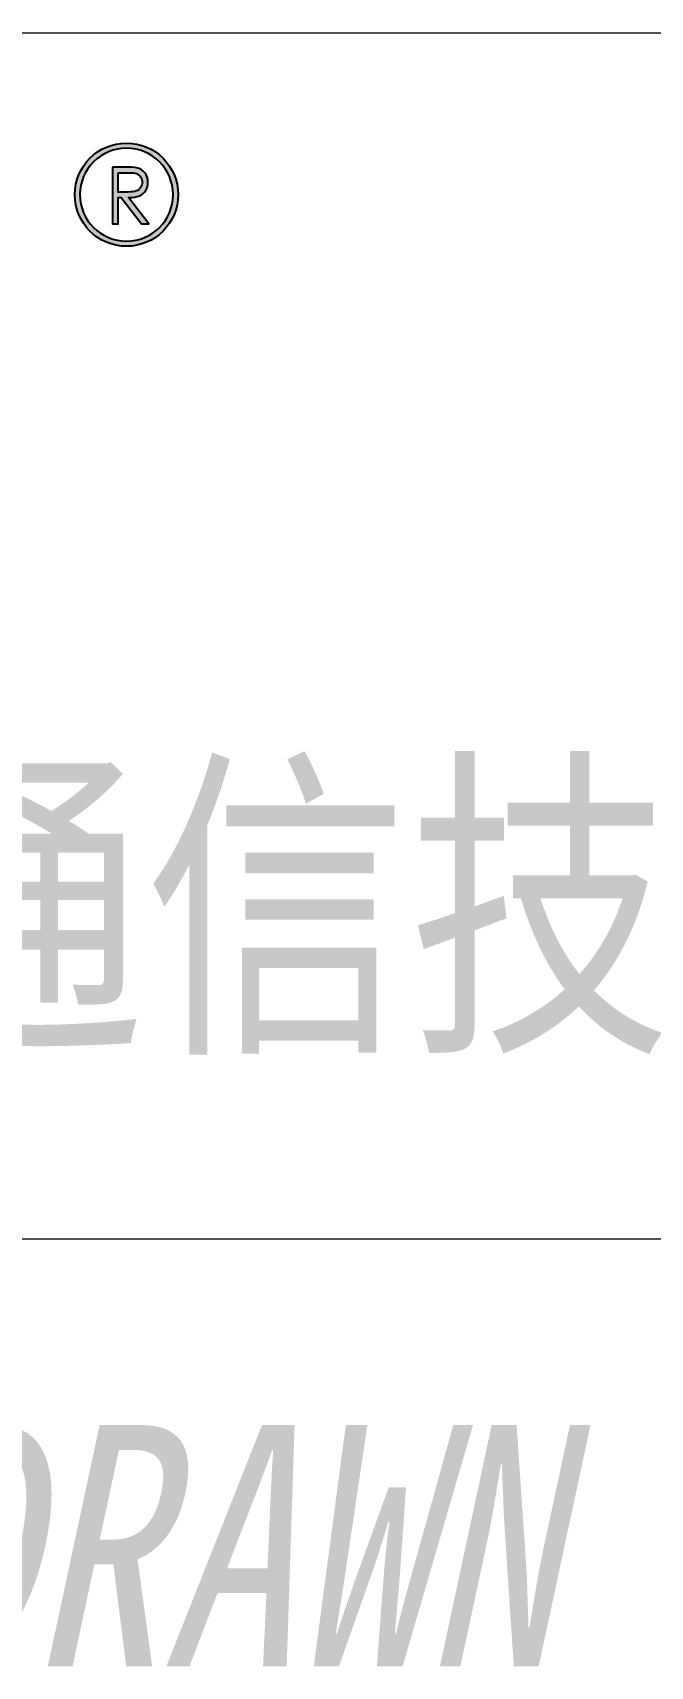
# Model space of a CAD drawing. Header units: millimetres. Extents: x 62 to 317, y 12 to 192.
# Drawn here: x 229.77 to 236.35, y 37.37 to 54.8 of the extents above; entities that cross this region are included whole.
import ezdxf

# ---------------------------------------------------------------- set-up
doc = ezdxf.new("R2010")
doc.units = ezdxf.units.MM
doc.layers.add('04 文字', color=1, linetype='Continuous')
doc.layers.add('07 图框', color=15, linetype='Continuous')
doc.styles.add('ST1', font='', dxfattribs={"width": 0.8})
doc.styles.get('ST1').set_extended_font_data('SimSun')

msp = doc.modelspace()

# ---------------------------------------------------------------- hatches: boundary and pattern name
at = {"layer": '04 文字'}
h = msp.add_hatch(color=7, dxfattribs=at)
h.dxf.hatch_style = 1
edge = h.paths.add_edge_path(flags=16)
edge.add_spline(control_points=[(230.77, 52.576), (230.496, 52.576), (230.273, 52.798), (230.273, 53.073), (230.273, 53.346), (230.496, 53.569), (230.77, 53.569), (231.043, 53.569), (231.266, 53.346), (231.266, 53.073), (231.266, 52.798), (231.043, 52.576), (230.77, 52.576)], knot_values=[0, 0, 0, 0, 1, 1, 1, 2, 2, 2, 3, 3, 3, 4, 4, 4, 4], degree=3, periodic=0)
edge = h.paths.add_edge_path()
edge.add_spline(control_points=[(230.77, 53.623), (230.465, 53.623), (230.219, 53.377), (230.219, 53.073), (230.219, 52.768), (230.465, 52.522), (230.77, 52.522), (231.074, 52.522), (231.319, 52.768), (231.319, 53.073), (231.319, 53.377), (231.074, 53.623), (230.77, 53.623)], knot_values=[0, 0, 0, 0, 1, 1, 1, 2, 2, 2, 3, 3, 3, 4, 4, 4, 4], degree=3, periodic=0)
h = msp.add_hatch(color=7, dxfattribs=at)
h.dxf.hatch_style = 1
edge = h.paths.add_edge_path(flags=16)
edge.add_spline(control_points=[(230.68, 53.307), (230.68, 53.307), (230.68, 53.101), (230.68, 53.101), (230.68, 53.101), (230.785, 53.101), (230.785, 53.101), (230.825, 53.101), (230.855, 53.105), (230.874, 53.112), (230.894, 53.12), (230.908, 53.132), (230.92, 53.149), (230.93, 53.166), (230.936, 53.185), (230.936, 53.206), (230.936, 53.226), (230.93, 53.244), (230.919, 53.262), (230.908, 53.278), (230.894, 53.29), (230.875, 53.297), (230.858, 53.304), (230.828, 53.307), (230.787, 53.307), (230.787, 53.307), (230.68, 53.307), (230.68, 53.307)], knot_values=[0, 0, 0, 0, 1, 1, 1, 2, 2, 2, 3, 3, 3, 4, 4, 4, 5, 5, 5, 6, 6, 6, 7, 7, 7, 8, 8, 8, 9, 9, 9, 9], degree=3, periodic=0)
edge = h.paths.add_edge_path()
edge.add_spline(control_points=[(230.619, 53.367), (230.619, 53.367), (230.74, 53.367), (230.74, 53.367), (230.808, 53.367), (230.853, 53.364), (230.877, 53.359), (230.913, 53.351), (230.942, 53.333), (230.964, 53.306), (230.987, 53.278), (230.998, 53.245), (230.998, 53.206), (230.998, 53.173), (230.991, 53.143), (230.975, 53.119), (230.96, 53.093), (230.938, 53.075), (230.908, 53.061), (230.88, 53.049), (230.84, 53.042), (230.789, 53.042), (230.789, 53.042), (231.007, 52.761), (231.007, 52.761), (231.007, 52.761), (230.931, 52.761), (230.931, 52.761), (230.931, 52.761), (230.714, 53.042), (230.714, 53.042), (230.714, 53.042), (230.68, 53.042), (230.68, 53.042), (230.68, 53.042), (230.68, 52.761), (230.68, 52.761), (230.68, 52.761), (230.619, 52.761), (230.619, 52.761), (230.619, 52.761), (230.619, 53.367), (230.619, 53.367)], knot_values=[0, 0, 0, 0, 1, 1, 1, 2, 2, 2, 3, 3, 3, 4, 4, 4, 5, 5, 5, 6, 6, 6, 7, 7, 7, 8, 8, 8, 9, 9, 9, 10, 10, 10, 11, 11, 11, 12, 12, 12, 13, 13, 13, 14, 14, 14, 14], degree=3, periodic=0)

# ---------------------------------------------------------------- linework, layer by layer
at = {"layer": '04 文字', "color": 7}
for points, knots in [([(230.77, 53.623), (230.465, 53.623), (230.219, 53.377), (230.219, 53.073), (230.219, 52.768), (230.465, 52.522), (230.77, 52.522), (231.074, 52.522), (231.319, 52.768), (231.319, 53.073), (231.319, 53.377), (231.074, 53.623), (230.77, 53.623)], [0, 0, 0, 0, 1, 1, 1, 2, 2, 2, 3, 3, 3, 4, 4, 4, 4]), ([(230.77, 52.576), (230.496, 52.576), (230.273, 52.798), (230.273, 53.073), (230.273, 53.346), (230.496, 53.569), (230.77, 53.569), (231.043, 53.569), (231.266, 53.346), (231.266, 53.073), (231.266, 52.798), (231.043, 52.576), (230.77, 52.576)], [0, 0, 0, 0, 1, 1, 1, 2, 2, 2, 3, 3, 3, 4, 4, 4, 4]), ([(230.619, 53.367), (230.619, 53.367), (230.74, 53.367), (230.74, 53.367), (230.808, 53.367), (230.853, 53.364), (230.877, 53.359), (230.913, 53.351), (230.942, 53.333), (230.964, 53.306), (230.987, 53.278), (230.998, 53.245), (230.998, 53.206), (230.998, 53.173), (230.991, 53.143), (230.975, 53.119), (230.96, 53.093), (230.938, 53.075), (230.908, 53.061), (230.88, 53.049), (230.84, 53.042), (230.789, 53.042), (230.789, 53.042), (231.007, 52.761), (231.007, 52.761), (231.007, 52.761), (230.931, 52.761), (230.931, 52.761), (230.931, 52.761), (230.714, 53.042), (230.714, 53.042), (230.714, 53.042), (230.68, 53.042), (230.68, 53.042), (230.68, 53.042), (230.68, 52.761), (230.68, 52.761), (230.68, 52.761), (230.619, 52.761), (230.619, 52.761), (230.619, 52.761), (230.619, 53.367), (230.619, 53.367)], [0, 0, 0, 0, 1, 1, 1, 2, 2, 2, 3, 3, 3, 4, 4, 4, 5, 5, 5, 6, 6, 6, 7, 7, 7, 8, 8, 8, 9, 9, 9, 10, 10, 10, 11, 11, 11, 12, 12, 12, 13, 13, 13, 14, 14, 14, 14]), ([(230.68, 53.307), (230.68, 53.307), (230.68, 53.101), (230.68, 53.101), (230.68, 53.101), (230.785, 53.101), (230.785, 53.101), (230.825, 53.101), (230.855, 53.105), (230.874, 53.112), (230.894, 53.12), (230.908, 53.132), (230.92, 53.149), (230.93, 53.166), (230.936, 53.185), (230.936, 53.206), (230.936, 53.226), (230.93, 53.244), (230.919, 53.262), (230.908, 53.278), (230.894, 53.29), (230.875, 53.297), (230.858, 53.304), (230.828, 53.307), (230.787, 53.307), (230.787, 53.307), (230.68, 53.307), (230.68, 53.307)], [0, 0, 0, 0, 1, 1, 1, 2, 2, 2, 3, 3, 3, 4, 4, 4, 5, 5, 5, 6, 6, 6, 7, 7, 7, 8, 8, 8, 9, 9, 9, 9])]:
    msp.add_open_spline(points, degree=3, knots=knots, dxfattribs=at)
at = {"layer": '07 图框', "color": 7, "lineweight": 0}
for p, q in [((196.769, 54.801), (312.591, 54.801)), ((196.769, 41.932), (312.591, 41.932))]:
    msp.add_line(p, q, dxfattribs=at)

# ---------------------------------------------------------------- texts
at = {"layer": '04 文字', "color": 7, "lineweight": 0, "insert": (256.241, 43.892), "char_height": 2.57382, "width": 49.58333, "attachment_point": 9, "style": 'ST1'}
msp.add_mtext('\\pi2.336;上海移远通信技术股份有限公司  ', dxfattribs=at)
at = {"layer": '07 图框', "color": 7, "lineweight": 0, "insert": (228.334, 39.945), "char_height": 2.57382, "width": 7.55207, "attachment_point": 1, "style": 'ST1'}
msp.add_mtext('{\\fSimSun|b0|i1|c134|p2;DRAWN}', dxfattribs=at)

doc.saveas('drawing.dxf')
